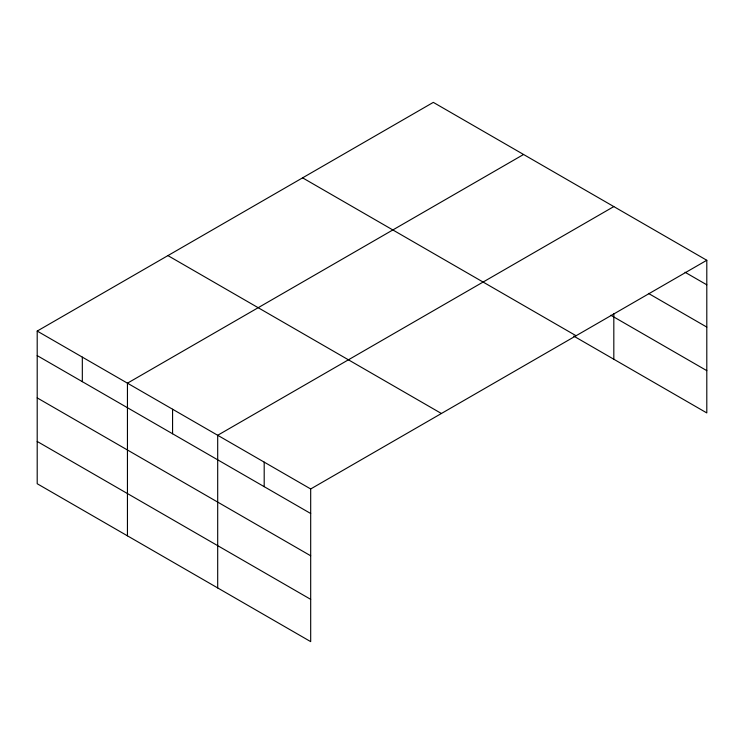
<?xml version="1.0" encoding="UTF-8"?>
<svg xmlns="http://www.w3.org/2000/svg" width="744" height="744" viewBox="0 0 744 744"><rect width="100%" height="100%" fill="white"/><g stroke="black" fill="none" stroke-linecap="round" stroke-linejoin="round"><path stroke-width="1.12" d="M706.8 260.27L433.315 102.374L37.2 331.071L37.2 483.73L310.685 641.626L310.685 488.966L706.8 260.27L706.8 412.929L573.708 336.083M523.562 154.482L127.447 383.179L127.447 535.838M613.819 206.581L217.694 435.277L217.694 587.946M685.038 272.248L706.8 284.812M648.433 293.396L706.8 327.09M610.805 315.233L706.8 370.652M302.594 177.844L576.079 335.739M167.921 255.601L441.406 413.497M37.2 331.071L310.685 488.966M37.2 355.613L310.685 513.509M37.2 397.891L310.685 555.787M37.2 441.452L310.685 599.348M613.819 313.531L613.819 359.25M264.194 462.126L264.194 486.66M172.571 409.228L172.571 433.771M82.324 357.12L82.324 381.663"/></g></svg>
